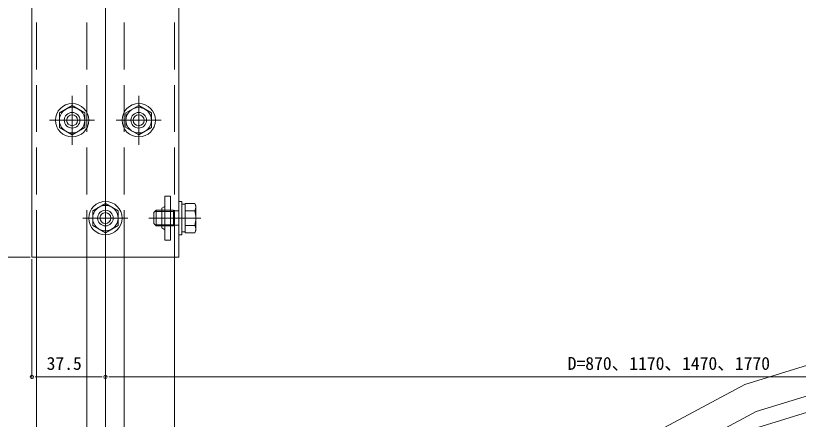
# Model space of a CAD drawing. Units: millimetres, scale not verified. Extents: x -990 to 990, y -1598 to 1604.
# Drawn here: x -554.6 to -154.9, y 402.7 to 608.9 of the extents above; entities that cross this region are included whole.
import ezdxf
from ezdxf.enums import TextEntityAlignment as Align

# ---------------------------------------------------------------- set-up
doc = ezdxf.new("R2010")
doc.units = ezdxf.units.MM
doc.header["$LTSCALE"] = 8
doc.linetypes.add('CHAIN2', pattern=[12, 9, -1, 1, -1])
doc.linetypes.add('DASHED3', pattern=[4, 3, -1])
for name, color, linetype, lineweight in [('0-2_YKK_ZWAK', 2, 'Continuous', 9), ('0-3_YKK_11', 4, 'Continuous', 9), ('0-5_YKK_13', 6, 'Continuous', 9), ('0-6_YKK_D', 3, 'Continuous', 9)]:
    doc.layers.add(name, color=color, linetype=linetype, lineweight=lineweight)
doc.styles.add('ＭＳ ゴシック', font='')
doc.styles.get('ＭＳ ゴシック').set_extended_font_data('MS Gothic')

msp = doc.modelspace()

# ---------------------------------------------------------------- linework, layer by layer
at = {"layer": '0-2_YKK_ZWAK'}
for p, q in [((-508.724, 1242.477), (-508.724, 176.477)), ((-546.224, 1213.477), (-546.224, 485.477)), ((-471.224, 662.477), (-471.224, 485.477)), ((-546.224, 485.477), (-471.224, 485.477)), ((-543.924, 485.477), (-543.924, 348.977)), ((-518.224, 485.477), (-518.224, 348.977)), ((-499.224, 485.477), (-499.224, 348.977)), ((-473.524, 485.477), (-473.524, 348.977))]:
    msp.add_line(p, q, dxfattribs=at)
at = {"layer": '0-2_YKK_ZWAK', "linetype": 'DASHED3'}
for p, q in [((-543.924, 485.477), (-543.924, 635.477)), ((-518.224, 485.477), (-518.224, 635.477)), ((-499.224, 485.477), (-499.224, 635.477)), ((-473.524, 485.477), (-473.524, 635.477))]:
    msp.add_line(p, q, dxfattribs=at)
at = {"layer": '0-3_YKK_11', "linetype": 'CHAIN2'}
for p, q in [((-525.724, 542.971), (-525.724, 567.982)), ((-491.724, 542.971), (-491.724, 567.982)), ((-537.224, 555.477), (-514.224, 555.477)), ((-503.224, 555.477), (-480.224, 555.477)), ((-508.724, 492.971), (-508.724, 517.982)), ((-520.224, 505.477), (-497.224, 505.477)), ((-460.024, 505.477), (-486.524, 505.477))]:
    msp.add_line(p, q, dxfattribs=at)
at = {"layer": '0-3_YKK_11', "linetype": 'DASHED3'}
for p, q in [((-475.524, 516.677), (-478.424, 516.677)), ((-478.424, 494.277), (-478.424, 516.677)), ((-475.524, 494.277), (-475.524, 516.677)), ((-484.024, 508.277), (-482.824, 509.477)), ((-484.024, 508.277), (-484.024, 502.677)), ((-483.472, 508.829), (-473.924, 508.829)), ((-473.924, 509.477), (-482.824, 509.477)), ((-482.824, 509.477), (-482.824, 501.477)), ((-479.924, 500.477), (-479.924, 510.477)), ((-473.924, 509.477), (-473.924, 501.477)), ((-472.802, 509.153), (-473.924, 509.477)), ((-472.802, 509.153), (-473.924, 508.829)), ((-471.224, 509.153), (-472.802, 509.153)), ((-484.024, 502.677), (-482.824, 501.477)), ((-483.472, 502.125), (-473.924, 502.125)), ((-482.824, 501.477), (-473.924, 501.477)), ((-472.802, 501.801), (-473.924, 502.125)), ((-473.924, 501.477), (-472.802, 501.801)), ((-471.224, 501.801), (-472.802, 501.801)), ((-475.524, 494.277), (-478.424, 494.277))]:
    msp.add_line(p, q, dxfattribs=at)
at = {"layer": '0-3_YKK_11'}
for p, q in [((-468.024, 512.527), (-469.624, 512.527)), ((-469.624, 498.427), (-469.624, 512.527)), ((-468.024, 512.982), (-463.105, 512.982)), ((-468.024, 497.971), (-468.024, 512.982)), ((-462.524, 511.977), (-463.105, 512.982)), ((-462.524, 498.977), (-462.524, 511.977)), ((-468.024, 501.477), (-468.024, 509.477)), ((-468.024, 509.229), (-463.105, 509.229)), ((-468.024, 501.724), (-463.105, 501.724)), ((-469.624, 498.427), (-468.024, 498.427)), ((-468.024, 497.971), (-463.105, 497.971)), ((-462.524, 498.977), (-463.105, 497.971))]:
    msp.add_line(p, q, dxfattribs=at)
for points in [[(-525.724, 547.971), (-532.224, 551.724), (-532.224, 559.229), (-525.724, 562.982)], [(-525.724, 547.971), (-519.224, 551.724), (-519.224, 559.229), (-525.724, 562.982)], [(-491.724, 547.971), (-498.224, 551.724), (-498.224, 559.229), (-491.724, 562.982)], [(-491.724, 547.971), (-485.224, 551.724), (-485.224, 559.229), (-491.724, 562.982)], [(-508.724, 497.971), (-515.224, 501.724), (-515.224, 509.229), (-508.724, 512.982)], [(-508.724, 497.971), (-502.224, 501.724), (-502.224, 509.229), (-508.724, 512.982)]]:
    msp.add_lwpolyline(points, dxfattribs=at)
msp.add_lwpolyline([(-471.224, 513.977), (-471.224, 496.977), (-469.624, 496.977), (-469.624, 513.977)], close=True, dxfattribs=at)
at = {"layer": '0-3_YKK_11', "linetype": 'DASHED3'}
msp.add_lwpolyline([(-478.424, 499.477), (-479.924, 500.477), (-479.924, 510.477), (-478.424, 511.477)], dxfattribs=at)
at = {"layer": '0-3_YKK_11'}
for centre, radius in [((-525.724, 555.477), 8.5), ((-491.724, 555.477), 8.5), ((-525.724, 555.477), 6.5), ((-491.724, 555.477), 6.5), ((-525.724, 555.477), 4), ((-525.724, 555.477), 2.8), ((-491.724, 555.477), 4), ((-491.724, 555.477), 2.8), ((-508.724, 505.477), 8.5), ((-508.724, 505.477), 6.5), ((-508.724, 505.477), 4), ((-508.724, 505.477), 2.8)]:
    msp.add_circle(centre, radius, dxfattribs=at)
for centre, radius, start, end in [((-465.847, 511.106), 3.323, 325.61575, 34.38425), ((-474.944, 505.477), 12.419, 342.41205, 17.58795), ((-465.847, 499.847), 3.323, 325.61575, 34.38425)]:
    msp.add_arc(centre, radius, start, end, dxfattribs=at)
at = {"layer": '0-5_YKK_13'}
for p, q in [((-547.224, 485.477), (-598.5, 485.477)), ((-547.224, 485.477), (-598.5, 485.477)), ((-546.224, 484.477), (-546.224, 423.372)), ((-508.724, 484.477), (-508.724, 423.372)), ((-544.524, 424.372), (-542.824, 424.372)), ((-542.824, 424.372), (-512.124, 424.372)), ((-510.424, 424.372), (-512.124, 424.372)), ((-507.024, 424.372), (-505.324, 424.372)), ((87.877, 424.372), (-505.324, 424.372))]:
    msp.add_line(p, q, dxfattribs=at)
for centre, start, end in [((-546.224, 424.372), 0, 180), ((-546.224, 424.372), 180, 0), ((-508.724, 424.372), 0, 180), ((-508.724, 424.372), 0, 180), ((-508.724, 424.372), 180, 0), ((-508.724, 424.372), 180, 0)]:
    msp.add_arc(centre, 0.85, start, end, dxfattribs=at)
at = {"layer": '0-6_YKK_D'}
for p, q in [((-182.298, 420.532), (105.95, 508.886)), ((102.697, 492.2), (-176.482, 406.626)), ((105.041, 484.551), (-193.26, 393.116)), ((-182.298, 420.532), (-223.18, 398.472)), ((-194.432, 396.94), (-176.482, 406.626))]:
    msp.add_line(p, q, dxfattribs=at)

# ---------------------------------------------------------------- texts
at = {"layer": '0-5_YKK_13', "style": 'ＭＳ ゴシック'}
for s, p in [('37.5', (-538.754, 425.972)), ('D=870、1170、1470、1770', (-272.664, 425.972))]:
    msp.add_text(s, height=6.598, dxfattribs=at).set_placement(p, align=Align.BOTTOM_LEFT)

doc.saveas('drawing.dxf')
